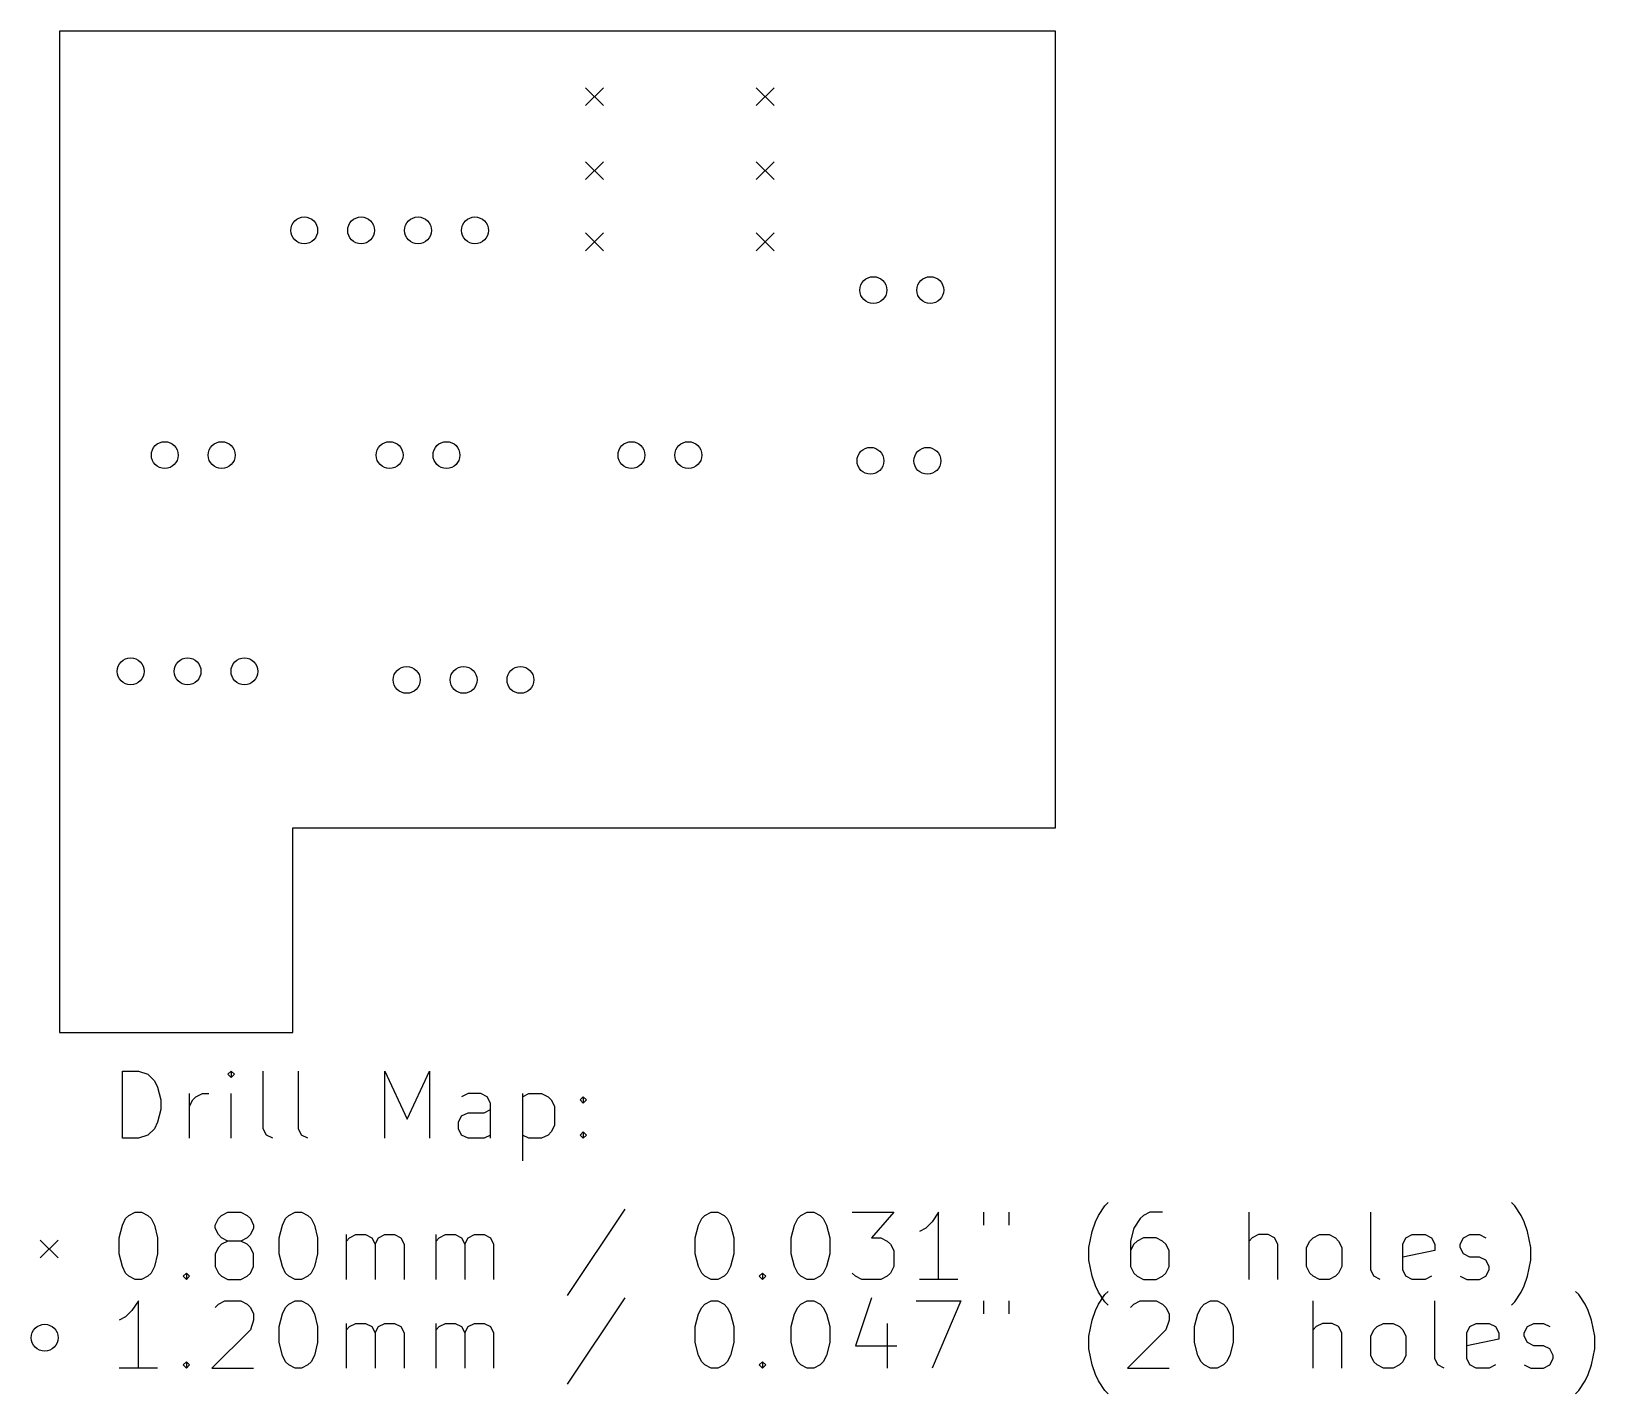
# Model space of a CAD drawing. Extents: x 67.3 to 137.1, y -168.3 to -107.4.
import ezdxf

# ---------------------------------------------------------------- set-up
doc = ezdxf.new("R2010")
doc.units = 0
doc.layers.add('BLACK', color=7, linetype='CONTINUOUS')

msp = doc.modelspace()

# ---------------------------------------------------------------- linework, layer by layer
at = {"layer": 'BLACK', "linetype": 'CONTINUOUS'}
for p, q in [((113.03, -107.442), (68.58, -107.442)), ((68.58, -107.442), (68.58, -152.146)), ((113.03, -143.002), (113.03, -107.442)), ((92.056, -109.963), (92.856, -110.763)), ((92.856, -109.963), (92.056, -110.763)), ((99.676, -109.963), (100.476, -110.763)), ((100.476, -109.963), (99.676, -110.763)), ((92.056, -113.265), (92.856, -114.065)), ((92.856, -113.265), (92.056, -114.065)), ((99.676, -113.265), (100.476, -114.065)), ((100.476, -113.265), (99.676, -114.065)), ((92.056, -116.44), (92.856, -117.24)), ((92.856, -116.44), (92.056, -117.24)), ((99.676, -116.44), (100.476, -117.24)), ((100.476, -116.44), (99.676, -117.24)), ((78.994, -143.002), (113.03, -143.002)), ((78.994, -152.146), (78.994, -143.002)), ((68.58, -152.146), (78.994, -152.146)), ((71.3843, -156.863), (71.3843, -153.863)), ((71.3843, -153.863), (72.0986, -153.863)), ((72.0986, -153.863), (72.5271, -154.006)), ((72.5271, -154.006), (72.8129, -154.292)), ((76.2414, -153.863), (76.0986, -154.006)), ((76.0986, -154.006), (76.2414, -154.149)), ((76.3843, -154.006), (76.2414, -153.863)), ((76.2414, -153.863), (76.2414, -154.149)), ((76.2414, -154.149), (76.3843, -154.006)), ((77.67, -156.435), (77.67, -153.863)), ((79.2414, -156.435), (79.2414, -153.863)), ((83.0986, -156.863), (83.0986, -153.863)), ((83.0986, -153.863), (84.0986, -156.006)), ((84.0986, -156.006), (85.0986, -153.863)), ((85.0986, -153.863), (85.0986, -156.863)), ((72.8129, -154.292), (72.9557, -154.577)), ((72.9557, -154.577), (73.0986, -155.149)), ((74.3843, -156.863), (74.3843, -154.863)), ((74.67, -155.006), (74.9557, -154.863)), ((74.9557, -154.863), (75.2414, -154.863)), ((76.2414, -156.863), (76.2414, -154.863)), ((86.8129, -154.863), (86.5271, -155.006)), ((87.3843, -154.863), (86.8129, -154.863)), ((87.67, -155.006), (87.3843, -154.863)), ((89.2414, -154.863), (89.2414, -157.863)), ((89.2414, -155.006), (89.5271, -154.863)), ((89.5271, -154.863), (90.0986, -154.863)), ((90.0986, -154.863), (90.3843, -155.006)), ((73.0986, -155.577), (72.9557, -156.149)), ((73.0986, -155.149), (73.0986, -155.577)), ((74.3843, -155.435), (74.5271, -155.149)), ((74.5271, -155.149), (74.67, -155.006)), ((87.5271, -155.72), (87.8129, -155.577)), ((87.8129, -155.292), (87.67, -155.006)), ((87.8129, -156.863), (87.8129, -155.292)), ((90.3843, -155.006), (90.5271, -155.149)), ((90.5271, -155.149), (90.67, -155.435)), ((90.67, -155.435), (90.67, -156.292)), ((91.8129, -155.149), (91.9557, -155.006)), ((91.9557, -155.292), (91.8129, -155.149)), ((91.9557, -155.006), (92.0986, -155.149)), ((91.9557, -155.006), (91.9557, -155.292)), ((92.0986, -155.149), (91.9557, -155.292)), ((72.9557, -156.149), (72.8129, -156.435)), ((86.3843, -156.149), (86.5271, -155.863)), ((86.3843, -156.435), (86.3843, -156.149)), ((86.5271, -155.863), (86.8129, -155.72)), ((86.8129, -155.72), (87.5271, -155.72)), ((90.67, -156.292), (90.5271, -156.577)), ((72.0986, -156.863), (71.3843, -156.863)), ((72.5271, -156.72), (72.0986, -156.863)), ((72.8129, -156.435), (72.5271, -156.72)), ((77.8129, -156.72), (77.67, -156.435)), ((78.0986, -156.863), (77.8129, -156.72)), ((79.3843, -156.72), (79.2414, -156.435)), ((79.67, -156.863), (79.3843, -156.72)), ((86.5271, -156.72), (86.3843, -156.435)), ((86.8129, -156.863), (86.5271, -156.72)), ((87.5271, -156.863), (86.8129, -156.863)), ((87.8129, -156.72), (87.5271, -156.863)), ((89.5271, -156.863), (89.2414, -156.72)), ((90.0986, -156.863), (89.5271, -156.863)), ((90.3843, -156.72), (90.0986, -156.863)), ((90.5271, -156.577), (90.3843, -156.72)), ((91.8129, -156.72), (91.9557, -156.577)), ((91.9557, -156.863), (91.8129, -156.72)), ((91.9557, -156.577), (92.0986, -156.72)), ((91.9557, -156.577), (91.9557, -156.863)), ((92.0986, -156.72), (91.9557, -156.863)), ((115.241, -159.877), (115.384, -159.735)), ((133.527, -159.877), (133.384, -159.735)), ((71.3843, -160.735), (71.5271, -160.449)), ((71.5271, -160.449), (71.67, -160.306)), ((71.67, -160.306), (71.9557, -160.163)), ((71.9557, -160.163), (72.2414, -160.163)), ((72.2414, -160.163), (72.5271, -160.306)), ((72.5271, -160.306), (72.67, -160.449)), ((72.67, -160.449), (72.8129, -160.735)), ((75.5271, -160.735), (75.67, -160.449)), ((75.67, -160.449), (75.8129, -160.306)), ((75.8129, -160.306), (76.0986, -160.163)), ((76.0986, -160.163), (76.67, -160.163)), ((76.67, -160.163), (76.9557, -160.306)), ((76.9557, -160.306), (77.0986, -160.449)), ((77.0986, -160.449), (77.2414, -160.735)), ((78.5271, -160.735), (78.67, -160.449)), ((78.67, -160.449), (78.8129, -160.306)), ((78.8129, -160.306), (79.0986, -160.163)), ((79.0986, -160.163), (79.3843, -160.163)), ((79.3843, -160.163), (79.67, -160.306)), ((79.67, -160.306), (79.8129, -160.449)), ((79.8129, -160.449), (79.9557, -160.735)), ((93.8129, -160.02), (91.2414, -163.877)), ((97.0986, -160.735), (97.2414, -160.449)), ((97.2414, -160.449), (97.3843, -160.306)), ((97.3843, -160.306), (97.67, -160.163)), ((97.67, -160.163), (97.9557, -160.163)), ((97.9557, -160.163), (98.2414, -160.306)), ((98.2414, -160.306), (98.3843, -160.449)), ((98.3843, -160.449), (98.5271, -160.735)), ((101.384, -160.735), (101.527, -160.449)), ((101.527, -160.449), (101.67, -160.306)), ((101.67, -160.306), (101.956, -160.163)), ((101.956, -160.163), (102.241, -160.163)), ((102.241, -160.163), (102.527, -160.306)), ((102.527, -160.306), (102.67, -160.449)), ((102.67, -160.449), (102.813, -160.735)), ((103.956, -160.163), (105.813, -160.163)), ((105.813, -160.163), (104.813, -161.306)), ((107.813, -160.163), (107.527, -160.592)), ((107.813, -163.163), (107.813, -160.163)), ((109.813, -160.163), (109.813, -160.735)), ((110.956, -160.163), (110.956, -160.735)), ((114.813, -160.592), (114.956, -160.306)), ((114.956, -160.306), (115.241, -159.877)), ((116.813, -160.449), (116.527, -160.877)), ((116.956, -160.306), (116.813, -160.449)), ((117.241, -160.163), (116.956, -160.306)), ((117.813, -160.163), (117.241, -160.163)), ((121.67, -163.163), (121.67, -160.163)), ((127.099, -162.735), (127.099, -160.163)), ((133.813, -160.306), (133.527, -159.877)), ((133.956, -160.592), (133.813, -160.306)), ((71.2414, -161.306), (71.3843, -160.735)), ((72.8129, -160.735), (72.9557, -161.306)), ((75.5271, -160.877), (75.5271, -160.735)), ((75.67, -161.163), (75.5271, -160.877)), ((75.8129, -161.306), (75.67, -161.163)), ((77.0986, -161.163), (76.9557, -161.306)), ((77.2414, -160.877), (77.0986, -161.163)), ((77.2414, -160.735), (77.2414, -160.877)), ((78.3843, -161.306), (78.5271, -160.735)), ((79.9557, -160.735), (80.0986, -161.306)), ((81.3843, -163.163), (81.3843, -161.163)), ((81.5271, -161.306), (81.8129, -161.163)), ((81.8129, -161.163), (82.2414, -161.163)), ((82.2414, -161.163), (82.5271, -161.306)), ((82.8129, -161.306), (83.0986, -161.163)), ((83.0986, -161.163), (83.5271, -161.163)), ((83.5271, -161.163), (83.8129, -161.306)), ((85.3843, -163.163), (85.3843, -161.163)), ((85.5271, -161.306), (85.8129, -161.163)), ((85.8129, -161.163), (86.2414, -161.163)), ((86.2414, -161.163), (86.5271, -161.306)), ((86.8129, -161.306), (87.0986, -161.163)), ((87.0986, -161.163), (87.5271, -161.163)), ((87.5271, -161.163), (87.8129, -161.306)), ((96.9557, -161.306), (97.0986, -160.735)), ((98.5271, -160.735), (98.67, -161.306)), ((101.241, -161.306), (101.384, -160.735)), ((102.813, -160.735), (102.956, -161.306)), ((107.241, -160.877), (106.956, -161.02)), ((107.527, -160.592), (107.241, -160.877)), ((114.527, -161.735), (114.67, -161.02)), ((114.67, -161.02), (114.813, -160.592)), ((116.527, -160.877), (116.384, -161.449)), ((122.099, -161.163), (121.813, -161.306)), ((122.527, -161.163), (122.099, -161.163)), ((122.813, -161.306), (122.527, -161.163)), ((124.527, -161.306), (124.813, -161.163)), ((124.813, -161.163), (125.241, -161.163)), ((125.241, -161.163), (125.527, -161.306)), ((128.67, -161.306), (128.956, -161.163)), ((128.956, -161.163), (129.527, -161.163)), ((129.527, -161.163), (129.813, -161.306)), ((131.241, -161.306), (131.527, -161.163)), ((131.527, -161.163), (131.956, -161.163)), ((131.956, -161.163), (132.241, -161.306)), ((134.099, -161.02), (133.956, -160.592)), ((134.241, -161.735), (134.099, -161.02)), ((67.72, -161.406), (68.52, -162.206)), ((68.52, -161.406), (67.72, -162.206)), ((71.2414, -162.02), (71.2414, -161.306)), ((72.9557, -161.306), (72.9557, -162.02)), ((75.67, -161.735), (75.5271, -162.02)), ((75.8129, -161.592), (75.67, -161.735)), ((76.0986, -161.449), (75.8129, -161.306)), ((76.0986, -161.449), (75.8129, -161.592)), ((76.67, -161.449), (76.0986, -161.449)), ((76.9557, -161.306), (76.67, -161.449)), ((76.9557, -161.592), (76.67, -161.449)), ((77.0986, -161.735), (76.9557, -161.592)), ((77.2414, -162.02), (77.0986, -161.735)), ((78.3843, -162.02), (78.3843, -161.306)), ((80.0986, -161.306), (80.0986, -162.02)), ((81.3843, -161.449), (81.5271, -161.306)), ((82.5271, -161.306), (82.67, -161.592)), ((82.67, -161.592), (82.8129, -161.306)), ((82.67, -161.592), (82.67, -163.163)), ((83.8129, -161.306), (83.9557, -161.592)), ((83.9557, -161.592), (83.9557, -163.163)), ((85.3843, -161.449), (85.5271, -161.306)), ((86.5271, -161.306), (86.67, -161.592)), ((86.67, -161.592), (86.8129, -161.306)), ((86.67, -161.592), (86.67, -163.163)), ((87.8129, -161.306), (87.9557, -161.592)), ((87.9557, -161.592), (87.9557, -163.163)), ((96.9557, -162.02), (96.9557, -161.306)), ((98.67, -161.306), (98.67, -162.02)), ((101.241, -162.02), (101.241, -161.306)), ((102.956, -161.306), (102.956, -162.02)), ((104.813, -161.306), (105.241, -161.306)), ((105.241, -161.306), (105.527, -161.449)), ((105.527, -161.449), (105.67, -161.592)), ((105.67, -161.592), (105.813, -161.877)), ((105.813, -161.877), (105.813, -162.592)), ((114.527, -162.306), (114.527, -161.735)), ((116.384, -161.449), (116.384, -162.592)), ((116.527, -161.592), (116.384, -161.877)), ((116.67, -161.449), (116.527, -161.592)), ((116.956, -161.306), (116.67, -161.449)), ((117.527, -161.306), (116.956, -161.306)), ((117.813, -161.449), (117.527, -161.306)), ((117.956, -161.592), (117.813, -161.449)), ((118.099, -161.877), (117.956, -161.592)), ((118.099, -162.592), (118.099, -161.877)), ((121.813, -161.306), (121.67, -161.449)), ((122.956, -161.592), (122.813, -161.306)), ((122.956, -163.163), (122.956, -161.592)), ((124.241, -161.735), (124.384, -161.449)), ((124.241, -162.592), (124.241, -161.735)), ((124.384, -161.449), (124.527, -161.306)), ((125.527, -161.306), (125.67, -161.449)), ((125.67, -161.449), (125.813, -161.735)), ((125.813, -161.735), (125.813, -162.592)), ((128.527, -161.592), (128.67, -161.306)), ((128.527, -162.735), (128.527, -161.592)), ((129.956, -161.877), (128.527, -162.163)), ((129.813, -161.306), (129.956, -161.592)), ((129.956, -161.592), (129.956, -161.877)), ((131.099, -161.592), (131.241, -161.306)), ((131.099, -161.735), (131.099, -161.592)), ((131.241, -162.02), (131.099, -161.735)), ((134.241, -162.306), (134.241, -161.735)), ((71.3843, -162.592), (71.2414, -162.02)), ((72.9557, -162.02), (72.8129, -162.592)), ((75.5271, -162.02), (75.5271, -162.592)), ((77.2414, -162.592), (77.2414, -162.02)), ((78.5271, -162.592), (78.3843, -162.02)), ((80.0986, -162.02), (79.9557, -162.592)), ((97.0986, -162.592), (96.9557, -162.02)), ((98.67, -162.02), (98.5271, -162.592)), ((101.384, -162.592), (101.241, -162.02)), ((102.956, -162.02), (102.813, -162.592)), ((114.67, -163.02), (114.527, -162.306)), ((131.527, -162.163), (131.241, -162.02)), ((131.956, -162.163), (131.527, -162.163)), ((132.241, -162.306), (131.956, -162.163)), ((132.384, -162.592), (132.241, -162.306)), ((134.099, -163.02), (134.241, -162.306)), ((71.5271, -162.877), (71.3843, -162.592)), ((71.67, -163.02), (71.5271, -162.877)), ((71.9557, -163.163), (71.67, -163.02)), ((72.2414, -163.163), (71.9557, -163.163)), ((72.5271, -163.02), (72.2414, -163.163)), ((72.67, -162.877), (72.5271, -163.02)), ((72.8129, -162.592), (72.67, -162.877)), ((74.0986, -163.02), (74.2414, -162.877)), ((74.2414, -163.163), (74.0986, -163.02)), ((74.2414, -162.877), (74.3843, -163.02)), ((74.2414, -162.877), (74.2414, -163.163)), ((74.3843, -163.02), (74.2414, -163.163)), ((75.5271, -162.592), (75.67, -162.877)), ((75.67, -162.877), (75.8129, -163.02)), ((75.8129, -163.02), (76.0986, -163.163)), ((76.0986, -163.163), (76.67, -163.163)), ((76.67, -163.163), (76.9557, -163.02)), ((76.9557, -163.02), (77.0986, -162.877)), ((77.0986, -162.877), (77.2414, -162.592)), ((78.67, -162.877), (78.5271, -162.592)), ((78.8129, -163.02), (78.67, -162.877)), ((79.0986, -163.163), (78.8129, -163.02)), ((79.3843, -163.163), (79.0986, -163.163)), ((79.67, -163.02), (79.3843, -163.163)), ((79.8129, -162.877), (79.67, -163.02)), ((79.9557, -162.592), (79.8129, -162.877)), ((97.2414, -162.877), (97.0986, -162.592)), ((97.3843, -163.02), (97.2414, -162.877)), ((97.67, -163.163), (97.3843, -163.02)), ((97.9557, -163.163), (97.67, -163.163)), ((98.2414, -163.02), (97.9557, -163.163)), ((98.3843, -162.877), (98.2414, -163.02)), ((98.5271, -162.592), (98.3843, -162.877)), ((99.8129, -163.02), (99.9557, -162.877)), ((99.9557, -163.163), (99.8129, -163.02)), ((99.9557, -162.877), (100.099, -163.02)), ((99.9557, -162.877), (99.9557, -163.163)), ((100.099, -163.02), (99.9557, -163.163)), ((101.527, -162.877), (101.384, -162.592)), ((101.67, -163.02), (101.527, -162.877)), ((101.956, -163.163), (101.67, -163.02)), ((102.241, -163.163), (101.956, -163.163)), ((102.527, -163.02), (102.241, -163.163)), ((102.67, -162.877), (102.527, -163.02)), ((102.813, -162.592), (102.67, -162.877)), ((104.099, -163.02), (103.956, -162.877)), ((104.384, -163.163), (104.099, -163.02)), ((105.241, -163.163), (104.384, -163.163)), ((105.527, -163.02), (105.241, -163.163)), ((105.67, -162.877), (105.527, -163.02)), ((105.813, -162.592), (105.67, -162.877)), ((108.67, -163.163), (106.956, -163.163)), ((114.813, -163.449), (114.67, -163.02)), ((116.384, -162.592), (116.527, -162.877)), ((116.527, -162.877), (116.67, -163.02)), ((116.67, -163.02), (116.956, -163.163)), ((116.956, -163.163), (117.527, -163.163)), ((117.527, -163.163), (117.813, -163.02)), ((117.813, -163.02), (117.956, -162.877)), ((117.956, -162.877), (118.099, -162.592)), ((124.384, -162.877), (124.241, -162.592)), ((124.527, -163.02), (124.384, -162.877)), ((124.813, -163.163), (124.527, -163.02)), ((125.241, -163.163), (124.813, -163.163)), ((125.527, -163.02), (125.241, -163.163)), ((125.67, -162.877), (125.527, -163.02)), ((125.813, -162.592), (125.67, -162.877)), ((127.241, -163.02), (127.099, -162.735)), ((127.527, -163.163), (127.241, -163.02)), ((128.67, -163.02), (128.527, -162.735)), ((128.956, -163.163), (128.67, -163.02)), ((129.527, -163.163), (128.956, -163.163)), ((129.813, -163.02), (129.527, -163.163)), ((131.099, -163.02), (131.384, -163.163)), ((131.384, -163.163), (131.956, -163.163)), ((131.956, -163.163), (132.241, -163.02)), ((132.241, -163.02), (132.384, -162.735)), ((132.384, -162.735), (132.384, -162.592)), ((133.956, -163.449), (134.099, -163.02)), ((93.8129, -163.98), (91.2414, -167.837)), ((104.813, -163.98), (104.099, -166.123)), ((114.956, -163.735), (114.813, -163.449)), ((115.241, -164.163), (114.956, -163.735)), ((114.956, -164.266), (115.241, -163.837)), ((115.241, -163.837), (115.384, -163.695)), ((133.527, -164.163), (133.813, -163.735)), ((133.813, -163.735), (133.956, -163.449)), ((136.384, -163.837), (136.241, -163.695)), ((136.67, -164.266), (136.384, -163.837)), ((71.8129, -164.552), (71.5271, -164.837)), ((72.0986, -164.123), (71.8129, -164.552)), ((72.0986, -167.123), (72.0986, -164.123)), ((75.5271, -164.409), (75.67, -164.266)), ((75.67, -164.266), (75.9557, -164.123)), ((75.9557, -164.123), (76.67, -164.123)), ((76.67, -164.123), (76.9557, -164.266)), ((76.9557, -164.266), (77.0986, -164.409)), ((77.0986, -164.409), (77.2414, -164.695)), ((78.5271, -164.695), (78.67, -164.409)), ((78.67, -164.409), (78.8129, -164.266)), ((78.8129, -164.266), (79.0986, -164.123)), ((79.0986, -164.123), (79.3843, -164.123)), ((79.3843, -164.123), (79.67, -164.266)), ((79.67, -164.266), (79.8129, -164.409)), ((79.8129, -164.409), (79.9557, -164.695)), ((97.0986, -164.695), (97.2414, -164.409)), ((97.2414, -164.409), (97.3843, -164.266)), ((97.3843, -164.266), (97.67, -164.123)), ((97.67, -164.123), (97.9557, -164.123)), ((97.9557, -164.123), (98.2414, -164.266)), ((98.2414, -164.266), (98.3843, -164.409)), ((98.3843, -164.409), (98.5271, -164.695)), ((101.384, -164.695), (101.527, -164.409)), ((101.527, -164.409), (101.67, -164.266)), ((101.67, -164.266), (101.956, -164.123)), ((101.956, -164.123), (102.241, -164.123)), ((102.241, -164.123), (102.527, -164.266)), ((102.527, -164.266), (102.67, -164.409)), ((102.67, -164.409), (102.813, -164.695)), ((106.813, -164.123), (108.813, -164.123)), ((108.813, -164.123), (107.527, -167.123)), ((109.813, -164.123), (109.813, -164.695)), ((110.956, -164.123), (110.956, -164.695)), ((114.67, -164.98), (114.813, -164.552)), ((114.813, -164.552), (114.956, -164.266)), ((115.384, -164.306), (115.241, -164.163)), ((116.384, -164.409), (116.527, -164.266)), ((116.527, -164.266), (116.813, -164.123)), ((116.813, -164.123), (117.527, -164.123)), ((117.527, -164.123), (117.813, -164.266)), ((117.813, -164.266), (117.956, -164.409)), ((117.956, -164.409), (118.099, -164.695)), ((119.384, -164.695), (119.527, -164.409)), ((119.527, -164.409), (119.67, -164.266)), ((119.67, -164.266), (119.956, -164.123)), ((119.956, -164.123), (120.241, -164.123)), ((120.241, -164.123), (120.527, -164.266)), ((120.527, -164.266), (120.67, -164.409)), ((120.67, -164.409), (120.813, -164.695)), ((124.527, -167.123), (124.527, -164.123)), ((129.956, -166.695), (129.956, -164.123)), ((133.384, -164.306), (133.527, -164.163)), ((136.813, -164.552), (136.67, -164.266)), ((136.956, -164.98), (136.813, -164.552)), ((71.5271, -164.837), (71.2414, -164.98)), ((77.2414, -164.98), (77.0986, -165.409)), ((77.2414, -164.695), (77.2414, -164.98)), ((78.3843, -165.266), (78.5271, -164.695)), ((78.3843, -165.98), (78.3843, -165.266)), ((79.9557, -164.695), (80.0986, -165.266)), ((80.0986, -165.266), (80.0986, -165.98)), ((81.3843, -167.123), (81.3843, -165.123)), ((81.3843, -165.409), (81.5271, -165.266)), ((81.5271, -165.266), (81.8129, -165.123)), ((81.8129, -165.123), (82.2414, -165.123)), ((82.2414, -165.123), (82.5271, -165.266)), ((82.5271, -165.266), (82.67, -165.552)), ((82.67, -165.552), (82.8129, -165.266)), ((82.8129, -165.266), (83.0986, -165.123)), ((83.0986, -165.123), (83.5271, -165.123)), ((83.5271, -165.123), (83.8129, -165.266)), ((83.8129, -165.266), (83.9557, -165.552)), ((85.3843, -167.123), (85.3843, -165.123)), ((85.3843, -165.409), (85.5271, -165.266)), ((85.5271, -165.266), (85.8129, -165.123)), ((85.8129, -165.123), (86.2414, -165.123)), ((86.2414, -165.123), (86.5271, -165.266)), ((86.5271, -165.266), (86.67, -165.552)), ((86.67, -165.552), (86.8129, -165.266)), ((86.8129, -165.266), (87.0986, -165.123)), ((87.0986, -165.123), (87.5271, -165.123)), ((87.5271, -165.123), (87.8129, -165.266)), ((87.8129, -165.266), (87.9557, -165.552)), ((96.9557, -165.266), (97.0986, -164.695)), ((96.9557, -165.98), (96.9557, -165.266)), ((98.5271, -164.695), (98.67, -165.266)), ((98.67, -165.266), (98.67, -165.98)), ((101.241, -165.266), (101.384, -164.695)), ((101.241, -165.98), (101.241, -165.266)), ((102.813, -164.695), (102.956, -165.266)), ((102.956, -165.266), (102.956, -165.98)), ((105.527, -165.123), (105.527, -167.123)), ((114.527, -165.695), (114.67, -164.98)), ((118.099, -164.98), (117.956, -165.409)), ((118.099, -164.695), (118.099, -164.98)), ((119.241, -165.266), (119.384, -164.695)), ((119.241, -165.98), (119.241, -165.266)), ((120.813, -164.695), (120.956, -165.266)), ((120.956, -165.266), (120.956, -165.98)), ((124.67, -165.266), (124.527, -165.409)), ((124.956, -165.123), (124.67, -165.266)), ((125.384, -165.123), (124.956, -165.123)), ((125.67, -165.266), (125.384, -165.123)), ((125.813, -165.552), (125.67, -165.266)), ((127.241, -165.409), (127.384, -165.266)), ((127.384, -165.266), (127.67, -165.123)), ((127.67, -165.123), (128.099, -165.123)), ((128.099, -165.123), (128.384, -165.266)), ((128.384, -165.266), (128.527, -165.409)), ((131.384, -165.552), (131.527, -165.266)), ((131.527, -165.266), (131.813, -165.123)), ((131.813, -165.123), (132.384, -165.123)), ((132.384, -165.123), (132.67, -165.266)), ((132.67, -165.266), (132.813, -165.552)), ((133.956, -165.552), (134.099, -165.266)), ((134.099, -165.266), (134.384, -165.123)), ((134.384, -165.123), (134.813, -165.123)), ((134.813, -165.123), (135.099, -165.266)), ((137.099, -165.695), (136.956, -164.98)), ((77.0986, -165.409), (75.3843, -167.123)), ((78.5271, -166.552), (78.3843, -165.98)), ((80.0986, -165.98), (79.9557, -166.552)), ((82.67, -165.552), (82.67, -167.123)), ((83.9557, -165.552), (83.9557, -167.123)), ((86.67, -165.552), (86.67, -167.123)), ((87.9557, -165.552), (87.9557, -167.123)), ((97.0986, -166.552), (96.9557, -165.98)), ((98.67, -165.98), (98.5271, -166.552)), ((101.384, -166.552), (101.241, -165.98)), ((102.956, -165.98), (102.813, -166.552)), ((114.527, -166.266), (114.527, -165.695)), ((117.956, -165.409), (116.241, -167.123)), ((119.384, -166.552), (119.241, -165.98)), ((120.956, -165.98), (120.813, -166.552)), ((125.813, -167.123), (125.813, -165.552)), ((127.099, -165.695), (127.241, -165.409)), ((127.099, -166.552), (127.099, -165.695)), ((128.527, -165.409), (128.67, -165.695)), ((128.67, -165.695), (128.67, -166.552)), ((131.384, -166.695), (131.384, -165.552)), ((132.813, -165.837), (131.384, -166.123)), ((132.813, -165.552), (132.813, -165.837)), ((133.956, -165.695), (133.956, -165.552)), ((134.099, -165.98), (133.956, -165.695)), ((134.384, -166.123), (134.099, -165.98)), ((137.099, -166.266), (137.099, -165.695)), ((78.67, -166.837), (78.5271, -166.552)), ((79.9557, -166.552), (79.8129, -166.837)), ((97.2414, -166.837), (97.0986, -166.552)), ((98.5271, -166.552), (98.3843, -166.837)), ((101.527, -166.837), (101.384, -166.552)), ((102.813, -166.552), (102.67, -166.837)), ((104.099, -166.123), (105.956, -166.123)), ((114.67, -166.98), (114.527, -166.266)), ((119.527, -166.837), (119.384, -166.552)), ((120.813, -166.552), (120.67, -166.837)), ((127.241, -166.837), (127.099, -166.552)), ((128.67, -166.552), (128.527, -166.837)), ((130.099, -166.98), (129.956, -166.695)), ((131.527, -166.98), (131.384, -166.695)), ((134.813, -166.123), (134.384, -166.123)), ((135.099, -166.266), (134.813, -166.123)), ((135.241, -166.552), (135.099, -166.266)), ((135.099, -166.98), (135.241, -166.695)), ((135.241, -166.695), (135.241, -166.552)), ((136.956, -166.98), (137.099, -166.266)), ((72.9557, -167.123), (71.2414, -167.123)), ((74.0986, -166.98), (74.2414, -166.837)), ((74.2414, -167.123), (74.0986, -166.98)), ((74.2414, -166.837), (74.3843, -166.98)), ((74.2414, -166.837), (74.2414, -167.123)), ((74.3843, -166.98), (74.2414, -167.123)), ((75.3843, -167.123), (77.2414, -167.123)), ((78.8129, -166.98), (78.67, -166.837)), ((79.0986, -167.123), (78.8129, -166.98)), ((79.3843, -167.123), (79.0986, -167.123)), ((79.67, -166.98), (79.3843, -167.123)), ((79.8129, -166.837), (79.67, -166.98)), ((97.3843, -166.98), (97.2414, -166.837)), ((97.67, -167.123), (97.3843, -166.98)), ((97.9557, -167.123), (97.67, -167.123)), ((98.2414, -166.98), (97.9557, -167.123)), ((98.3843, -166.837), (98.2414, -166.98)), ((99.8129, -166.98), (99.9557, -166.837)), ((99.9557, -167.123), (99.8129, -166.98)), ((99.9557, -166.837), (100.099, -166.98)), ((99.9557, -166.837), (99.9557, -167.123)), ((100.099, -166.98), (99.9557, -167.123)), ((101.67, -166.98), (101.527, -166.837)), ((101.956, -167.123), (101.67, -166.98)), ((102.241, -167.123), (101.956, -167.123)), ((102.527, -166.98), (102.241, -167.123)), ((102.67, -166.837), (102.527, -166.98)), ((114.813, -167.409), (114.67, -166.98)), ((114.956, -167.695), (114.813, -167.409)), ((116.241, -167.123), (118.099, -167.123)), ((119.67, -166.98), (119.527, -166.837)), ((119.956, -167.123), (119.67, -166.98)), ((120.241, -167.123), (119.956, -167.123)), ((120.527, -166.98), (120.241, -167.123)), ((120.67, -166.837), (120.527, -166.98)), ((127.384, -166.98), (127.241, -166.837)), ((127.67, -167.123), (127.384, -166.98)), ((128.099, -167.123), (127.67, -167.123)), ((128.384, -166.98), (128.099, -167.123)), ((128.527, -166.837), (128.384, -166.98)), ((130.384, -167.123), (130.099, -166.98)), ((131.813, -167.123), (131.527, -166.98)), ((132.384, -167.123), (131.813, -167.123)), ((132.67, -166.98), (132.384, -167.123)), ((133.956, -166.98), (134.241, -167.123)), ((134.241, -167.123), (134.813, -167.123)), ((134.813, -167.123), (135.099, -166.98)), ((136.67, -167.695), (136.813, -167.409)), ((136.813, -167.409), (136.956, -166.98)), ((115.241, -168.123), (114.956, -167.695)), ((115.384, -168.266), (115.241, -168.123)), ((136.241, -168.266), (136.384, -168.123)), ((136.384, -168.123), (136.67, -167.695))]:
    msp.add_line(p, q, dxfattribs=at)
at = {"layer": 'BLACK'}
for centre in [(79.502, -116.332), (82.042, -116.332), (84.582, -116.332), (87.122, -116.332), (104.902, -118.999), (107.442, -118.999), (73.279, -126.365), (75.819, -126.365), (83.312, -126.365), (85.852, -126.365), (94.107, -126.365), (96.647, -126.365), (104.775, -126.619), (107.315, -126.619), (71.755, -136.017), (74.295, -136.017), (76.835, -136.017), (84.074, -136.398), (86.614, -136.398), (89.154, -136.398), (67.92, -165.766)]:
    msp.add_circle(centre, 0.6, dxfattribs=at)

doc.saveas('drawing.dxf')
